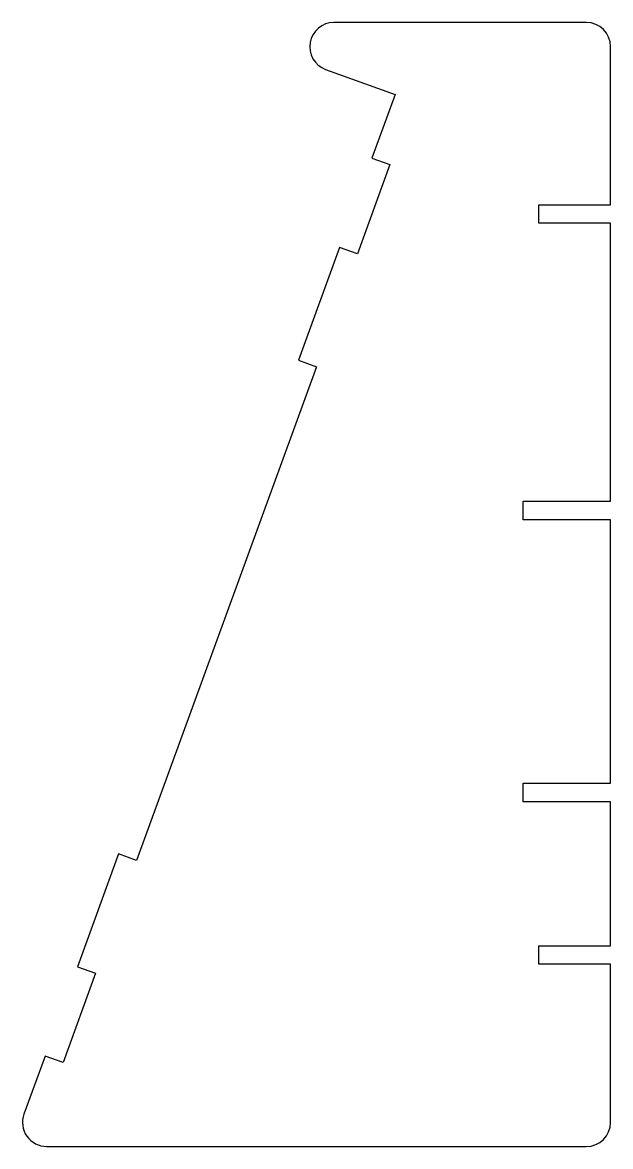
# Model space of a CAD drawing. Header units: millimetres. Extents: x -61 to 62, y -118 to 118.
import ezdxf

# ---------------------------------------------------------------- set-up
doc = ezdxf.new("R2010")
doc.units = ezdxf.units.MM
doc.layers.add('PERIMETER', color=5, linetype='CONTINUOUS')

msp = doc.modelspace()

# ---------------------------------------------------------------- linework, layer by layer
at = {"layer": 'PERIMETER'}
for p, q in [((56.72, 117.56), (3.94, 117.56)), ((61.78, 79.44), (61.78, 112.5)), ((2.21, 107.75), (16.73, 102.47)), ((16.73, 102.47), (11.9, 89.2)), ((15.66, 87.83), (8.85, 69.14)), ((11.9, 89.2), (15.66, 87.83)), ((46.78, 75.56), (46.78, 79.44)), ((46.78, 79.44), (61.78, 79.44)), ((61.78, 75.56), (46.78, 75.56)), ((61.78, 17.44), (61.78, 75.56)), ((5.1, 70.51), (-3.49, 46.91)), ((8.85, 69.14), (5.1, 70.51)), ((0.27, 45.55), (-37.32, -57.72)), ((-3.49, 46.91), (0.27, 45.55)), ((43.52, 13.56), (43.52, 17.44)), ((43.52, 17.44), (61.78, 17.44)), ((61.78, 13.56), (43.52, 13.56)), ((61.78, -41.56), (61.78, 13.56)), ((43.52, -45.44), (43.52, -41.56)), ((43.52, -41.56), (61.78, -41.56)), ((61.78, -45.44), (43.52, -45.44)), ((61.78, -75.56), (61.78, -45.44)), ((-41.08, -56.35), (-49.67, -79.95)), ((-37.32, -57.72), (-41.08, -56.35)), ((46.78, -79.44), (46.78, -75.56)), ((46.78, -75.56), (61.78, -75.56)), ((61.78, -79.44), (46.78, -79.44)), ((61.78, -112.5), (61.78, -79.44)), ((-45.91, -81.31), (-52.71, -100)), ((-49.67, -79.95), (-45.91, -81.31)), ((-56.47, -98.64), (-60.89, -110.77)), ((-52.71, -100), (-56.47, -98.64)), ((-56.14, -117.56), (56.72, -117.56))]:
    msp.add_line(p, q, dxfattribs=at)
for centre, radius, start, end in [((3.94, 112.5), 5.06, 90, 250), ((56.72, 112.5), 5.06, 0, 90), ((-56.14, -112.5), 5.05, 160, 270), ((56.72, -112.5), 5.06, -90, 0)]:
    msp.add_arc(centre, radius, start, end, dxfattribs=at)

doc.saveas('drawing.dxf')
